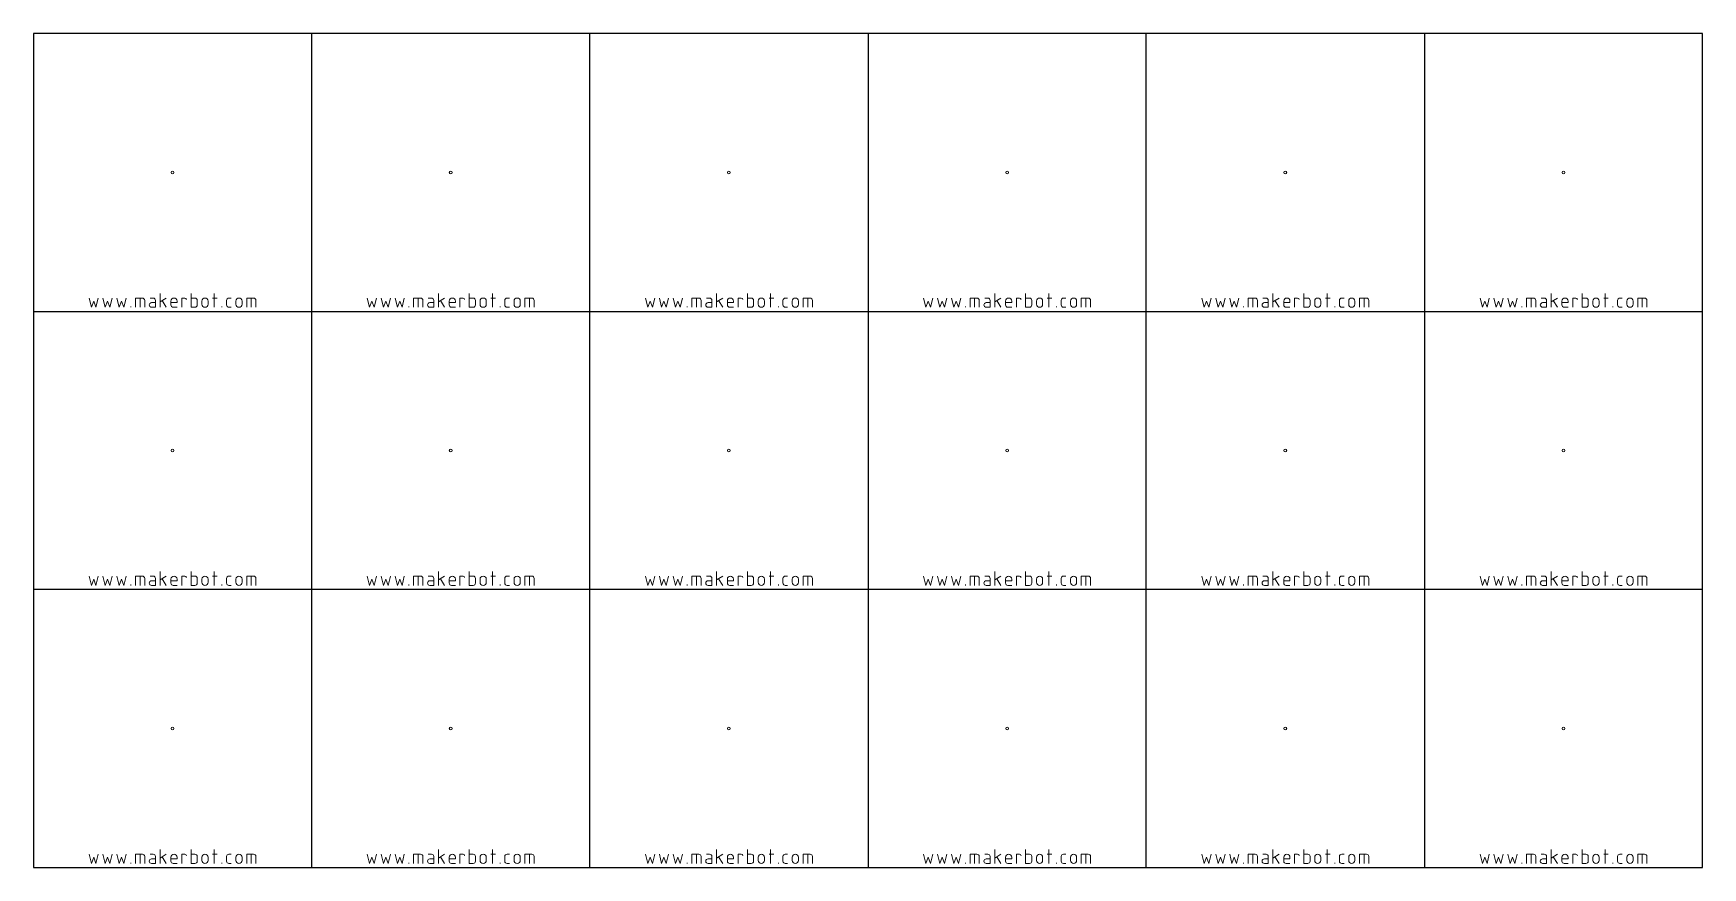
# Model space of a CAD drawing. Header units: millimetres. Extents: x 0 to 600, y 0 to 300.
import ezdxf

# ---------------------------------------------------------------- set-up
doc = ezdxf.new("R2010")
doc.units = ezdxf.units.MM
doc.layers.get('0').update_dxf_attribs({"linetype": 'CONTINUOUS', "lineweight": 25, "true_color": 0x000000})
doc.layers.add('Etch', color=4, linetype='CONTINUOUS', lineweight=0, true_color=0x00ffff)

msp = doc.modelspace()

# ---------------------------------------------------------------- linework, layer by layer
for p, q in [((600, 300), (0, 300)), ((0, 300), (0, 0)), ((100, 300), (100, 0)), ((200, 0), (200, 300)), ((300, 300), (300, 0)), ((400, 0), (400, 300)), ((500, 300), (500, 0)), ((600, 0), (600, 300)), ((0, 200), (600, 200)), ((600, 100), (0, 100)), ((0, 0), (600, 0))]:
    msp.add_line(p, q)
at = {"layer": 'Etch'}
for p, q in [((20, 204.83), (20.83, 201.5)), ((22.5, 201.5), (23.33, 204.83)), ((25, 204.83), (25.83, 201.5)), ((27.5, 201.5), (28.33, 204.83)), ((30, 204.83), (30.83, 201.5)), ((32.5, 201.5), (33.33, 204.83)), ((36.67, 201.5), (36.67, 204.83)), ((36.67, 204.83), (39.17, 204.83)), ((38.33, 204.83), (38.33, 201.5)), ((40, 204), (40, 201.5)), ((41.94, 204.83), (43.06, 204.83)), ((43.89, 204), (43.89, 201.5)), ((45.56, 206.5), (45.56, 201.5)), ((45.56, 203.44), (47.78, 204.83)), ((53.33, 201.5), (53.33, 204.83)), ((53.33, 204.83), (54.44, 204.83)), ((56.67, 206.5), (56.67, 201.5)), ((58.06, 204.83), (56.67, 204.83)), ((58.89, 202.33), (58.89, 204)), ((64.44, 204.83), (66.11, 204.83)), ((65, 206.5), (65, 201.5)), ((69.44, 204), (69.44, 202.33)), ((71.11, 204.83), (70.28, 204.83)), ((76.67, 201.5), (76.67, 204.83)), ((76.67, 204.83), (79.17, 204.83)), ((78.33, 204.83), (78.33, 201.5)), ((120, 204.83), (120.83, 201.5)), ((122.5, 201.5), (123.33, 204.83)), ((125, 204.83), (125.83, 201.5)), ((127.5, 201.5), (128.33, 204.83)), ((130, 204.83), (130.83, 201.5)), ((132.5, 201.5), (133.33, 204.83)), ((136.67, 201.5), (136.67, 204.83)), ((136.67, 204.83), (139.17, 204.83)), ((138.33, 204.83), (138.33, 201.5)), ((140, 204), (140, 201.5)), ((141.94, 204.83), (143.06, 204.83)), ((143.89, 204), (143.89, 201.5)), ((145.56, 206.5), (145.56, 201.5)), ((145.56, 203.44), (147.78, 204.83)), ((153.33, 201.5), (153.33, 204.83)), ((153.33, 204.83), (154.44, 204.83)), ((156.67, 206.5), (156.67, 201.5)), ((158.06, 204.83), (156.67, 204.83)), ((158.89, 202.33), (158.89, 204)), ((164.44, 204.83), (166.11, 204.83)), ((165, 206.5), (165, 201.5)), ((169.44, 204), (169.44, 202.33)), ((171.11, 204.83), (170.28, 204.83)), ((176.67, 201.5), (176.67, 204.83)), ((176.67, 204.83), (179.17, 204.83)), ((178.33, 204.83), (178.33, 201.5)), ((220, 204.83), (220.83, 201.5)), ((222.5, 201.5), (223.33, 204.83)), ((225, 204.83), (225.83, 201.5)), ((227.5, 201.5), (228.33, 204.83)), ((230, 204.83), (230.83, 201.5)), ((232.5, 201.5), (233.33, 204.83)), ((236.67, 201.5), (236.67, 204.83)), ((236.67, 204.83), (239.17, 204.83)), ((238.33, 204.83), (238.33, 201.5)), ((240, 204), (240, 201.5)), ((241.94, 204.83), (243.06, 204.83)), ((243.89, 204), (243.89, 201.5)), ((245.56, 206.5), (245.56, 201.5)), ((245.56, 203.44), (247.78, 204.83)), ((253.33, 201.5), (253.33, 204.83)), ((253.33, 204.83), (254.44, 204.83)), ((256.67, 206.5), (256.67, 201.5)), ((258.06, 204.83), (256.67, 204.83)), ((258.89, 202.33), (258.89, 204)), ((264.44, 204.83), (266.11, 204.83)), ((265, 206.5), (265, 201.5)), ((269.44, 204), (269.44, 202.33)), ((271.11, 204.83), (270.28, 204.83)), ((276.67, 201.5), (276.67, 204.83)), ((276.67, 204.83), (279.17, 204.83)), ((278.33, 204.83), (278.33, 201.5)), ((320, 204.83), (320.83, 201.5)), ((322.5, 201.5), (323.33, 204.83)), ((325, 204.83), (325.83, 201.5)), ((327.5, 201.5), (328.33, 204.83)), ((330, 204.83), (330.83, 201.5)), ((332.5, 201.5), (333.33, 204.83)), ((336.67, 201.5), (336.67, 204.83)), ((336.67, 204.83), (339.17, 204.83)), ((338.33, 204.83), (338.33, 201.5)), ((340, 204), (340, 201.5)), ((341.94, 204.83), (343.06, 204.83)), ((343.89, 204), (343.89, 201.5)), ((345.56, 206.5), (345.56, 201.5)), ((345.56, 203.44), (347.78, 204.83)), ((353.33, 201.5), (353.33, 204.83)), ((353.33, 204.83), (354.44, 204.83)), ((356.67, 206.5), (356.67, 201.5)), ((358.06, 204.83), (356.67, 204.83)), ((358.89, 202.33), (358.89, 204)), ((364.44, 204.83), (366.11, 204.83)), ((365, 206.5), (365, 201.5)), ((369.44, 204), (369.44, 202.33)), ((371.11, 204.83), (370.28, 204.83)), ((376.67, 201.5), (376.67, 204.83)), ((376.67, 204.83), (379.17, 204.83)), ((378.33, 204.83), (378.33, 201.5)), ((420, 204.83), (420.83, 201.5)), ((422.5, 201.5), (423.33, 204.83)), ((425, 204.83), (425.83, 201.5)), ((427.5, 201.5), (428.33, 204.83)), ((430, 204.83), (430.83, 201.5)), ((432.5, 201.5), (433.33, 204.83)), ((436.67, 201.5), (436.67, 204.83)), ((436.67, 204.83), (439.17, 204.83)), ((438.33, 204.83), (438.33, 201.5)), ((440, 204), (440, 201.5)), ((441.94, 204.83), (443.06, 204.83)), ((443.89, 204), (443.89, 201.5)), ((445.56, 206.5), (445.56, 201.5)), ((445.56, 203.44), (447.78, 204.83)), ((453.33, 201.5), (453.33, 204.83)), ((453.33, 204.83), (454.44, 204.83)), ((456.67, 206.5), (456.67, 201.5)), ((458.06, 204.83), (456.67, 204.83)), ((458.89, 202.33), (458.89, 204)), ((464.44, 204.83), (466.11, 204.83)), ((465, 206.5), (465, 201.5)), ((469.44, 204), (469.44, 202.33)), ((471.11, 204.83), (470.28, 204.83)), ((476.67, 201.5), (476.67, 204.83)), ((476.67, 204.83), (479.17, 204.83)), ((478.33, 204.83), (478.33, 201.5)), ((520, 204.83), (520.83, 201.5)), ((522.5, 201.5), (523.33, 204.83)), ((525, 204.83), (525.83, 201.5)), ((527.5, 201.5), (528.33, 204.83)), ((530, 204.83), (530.83, 201.5)), ((532.5, 201.5), (533.33, 204.83)), ((536.67, 201.5), (536.67, 204.83)), ((536.67, 204.83), (539.17, 204.83)), ((538.33, 204.83), (538.33, 201.5)), ((540, 204), (540, 201.5)), ((541.94, 204.83), (543.06, 204.83)), ((543.89, 204), (543.89, 201.5)), ((545.56, 206.5), (545.56, 201.5)), ((545.56, 203.44), (547.78, 204.83)), ((553.33, 201.5), (553.33, 204.83)), ((553.33, 204.83), (554.44, 204.83)), ((556.67, 206.5), (556.67, 201.5)), ((558.06, 204.83), (556.67, 204.83)), ((558.89, 202.33), (558.89, 204)), ((564.44, 204.83), (566.11, 204.83)), ((565, 206.5), (565, 201.5)), ((569.44, 204), (569.44, 202.33)), ((571.11, 204.83), (570.28, 204.83)), ((576.67, 201.5), (576.67, 204.83)), ((576.67, 204.83), (579.17, 204.83)), ((578.33, 204.83), (578.33, 201.5)), ((20.83, 201.5), (21.67, 203.72)), ((21.67, 203.72), (22.5, 201.5)), ((25.83, 201.5), (26.67, 203.72)), ((26.67, 203.72), (27.5, 201.5)), ((30.83, 201.5), (31.67, 203.72)), ((31.67, 203.72), (32.5, 201.5)), ((35, 201.5), (35, 201.78)), ((42.5, 203.17), (43.89, 203.17)), ((43.89, 201.5), (42.5, 201.5)), ((46.29, 203.9), (47.78, 201.5)), ((49.44, 203.72), (49.44, 202.33)), ((49.44, 203.17), (51.67, 203.17)), ((50.28, 201.5), (51.67, 201.5)), ((51.67, 203.17), (51.67, 203.72)), ((56.67, 201.5), (58.06, 201.5)), ((60.56, 203.72), (60.56, 202.61)), ((62.78, 202.61), (62.78, 203.72)), ((67.78, 201.5), (67.78, 201.78)), ((70.28, 201.5), (71.11, 201.5)), ((72.78, 203.72), (72.78, 202.61)), ((75, 202.61), (75, 203.72)), ((80, 204), (80, 201.5)), ((120.83, 201.5), (121.67, 203.72)), ((121.67, 203.72), (122.5, 201.5)), ((125.83, 201.5), (126.67, 203.72)), ((126.67, 203.72), (127.5, 201.5)), ((130.83, 201.5), (131.67, 203.72)), ((131.67, 203.72), (132.5, 201.5)), ((135, 201.5), (135, 201.78)), ((142.5, 203.17), (143.89, 203.17)), ((143.89, 201.5), (142.5, 201.5)), ((146.29, 203.9), (147.78, 201.5)), ((149.44, 203.72), (149.44, 202.33)), ((149.44, 203.17), (151.67, 203.17)), ((150.28, 201.5), (151.67, 201.5)), ((151.67, 203.17), (151.67, 203.72)), ((156.67, 201.5), (158.06, 201.5)), ((160.56, 203.72), (160.56, 202.61)), ((162.78, 202.61), (162.78, 203.72)), ((167.78, 201.5), (167.78, 201.78)), ((170.28, 201.5), (171.11, 201.5)), ((172.78, 203.72), (172.78, 202.61)), ((175, 202.61), (175, 203.72)), ((180, 204), (180, 201.5)), ((220.83, 201.5), (221.67, 203.72)), ((221.67, 203.72), (222.5, 201.5)), ((225.83, 201.5), (226.67, 203.72)), ((226.67, 203.72), (227.5, 201.5)), ((230.83, 201.5), (231.67, 203.72)), ((231.67, 203.72), (232.5, 201.5)), ((235, 201.5), (235, 201.78)), ((242.5, 203.17), (243.89, 203.17)), ((243.89, 201.5), (242.5, 201.5)), ((246.29, 203.9), (247.78, 201.5)), ((249.44, 203.72), (249.44, 202.33)), ((249.44, 203.17), (251.67, 203.17)), ((250.28, 201.5), (251.67, 201.5)), ((251.67, 203.17), (251.67, 203.72)), ((256.67, 201.5), (258.06, 201.5)), ((260.56, 203.72), (260.56, 202.61)), ((262.78, 202.61), (262.78, 203.72)), ((267.78, 201.5), (267.78, 201.78)), ((270.28, 201.5), (271.11, 201.5)), ((272.78, 203.72), (272.78, 202.61)), ((275, 202.61), (275, 203.72)), ((280, 204), (280, 201.5)), ((320.83, 201.5), (321.67, 203.72)), ((321.67, 203.72), (322.5, 201.5)), ((325.83, 201.5), (326.67, 203.72)), ((326.67, 203.72), (327.5, 201.5)), ((330.83, 201.5), (331.67, 203.72)), ((331.67, 203.72), (332.5, 201.5)), ((335, 201.5), (335, 201.78)), ((342.5, 203.17), (343.89, 203.17)), ((343.89, 201.5), (342.5, 201.5)), ((346.29, 203.9), (347.78, 201.5)), ((349.44, 203.72), (349.44, 202.33)), ((349.44, 203.17), (351.67, 203.17)), ((350.28, 201.5), (351.67, 201.5)), ((351.67, 203.17), (351.67, 203.72)), ((356.67, 201.5), (358.06, 201.5)), ((360.56, 203.72), (360.56, 202.61)), ((362.78, 202.61), (362.78, 203.72)), ((367.78, 201.5), (367.78, 201.78)), ((370.28, 201.5), (371.11, 201.5)), ((372.78, 203.72), (372.78, 202.61)), ((375, 202.61), (375, 203.72)), ((380, 204), (380, 201.5)), ((420.83, 201.5), (421.67, 203.72)), ((421.67, 203.72), (422.5, 201.5)), ((425.83, 201.5), (426.67, 203.72)), ((426.67, 203.72), (427.5, 201.5)), ((430.83, 201.5), (431.67, 203.72)), ((431.67, 203.72), (432.5, 201.5)), ((435, 201.5), (435, 201.78)), ((442.5, 203.17), (443.89, 203.17)), ((443.89, 201.5), (442.5, 201.5)), ((446.29, 203.9), (447.78, 201.5)), ((449.44, 203.72), (449.44, 202.33)), ((449.44, 203.17), (451.67, 203.17)), ((450.28, 201.5), (451.67, 201.5)), ((451.67, 203.17), (451.67, 203.72)), ((456.67, 201.5), (458.06, 201.5)), ((460.56, 203.72), (460.56, 202.61)), ((462.78, 202.61), (462.78, 203.72)), ((467.78, 201.5), (467.78, 201.78)), ((470.28, 201.5), (471.11, 201.5)), ((472.78, 203.72), (472.78, 202.61)), ((475, 202.61), (475, 203.72)), ((480, 204), (480, 201.5)), ((520.83, 201.5), (521.67, 203.72)), ((521.67, 203.72), (522.5, 201.5)), ((525.83, 201.5), (526.67, 203.72)), ((526.67, 203.72), (527.5, 201.5)), ((530.83, 201.5), (531.67, 203.72)), ((531.67, 203.72), (532.5, 201.5)), ((535, 201.5), (535, 201.78)), ((542.5, 203.17), (543.89, 203.17)), ((543.89, 201.5), (542.5, 201.5)), ((546.29, 203.9), (547.78, 201.5)), ((549.44, 203.72), (549.44, 202.33)), ((549.44, 203.17), (551.67, 203.17)), ((550.28, 201.5), (551.67, 201.5)), ((551.67, 203.17), (551.67, 203.72)), ((556.67, 201.5), (558.06, 201.5)), ((560.56, 203.72), (560.56, 202.61)), ((562.78, 202.61), (562.78, 203.72)), ((567.78, 201.5), (567.78, 201.78)), ((570.28, 201.5), (571.11, 201.5)), ((572.78, 203.72), (572.78, 202.61)), ((575, 202.61), (575, 203.72)), ((580, 204), (580, 201.5)), ((20, 104.83), (20.83, 101.5)), ((20.83, 101.5), (21.67, 103.72)), ((21.67, 103.72), (22.5, 101.5)), ((22.5, 101.5), (23.33, 104.83)), ((25, 104.83), (25.83, 101.5)), ((25.83, 101.5), (26.67, 103.72)), ((26.67, 103.72), (27.5, 101.5)), ((27.5, 101.5), (28.33, 104.83)), ((30, 104.83), (30.83, 101.5)), ((30.83, 101.5), (31.67, 103.72)), ((31.67, 103.72), (32.5, 101.5)), ((32.5, 101.5), (33.33, 104.83)), ((36.67, 101.5), (36.67, 104.83)), ((36.67, 104.83), (39.17, 104.83)), ((38.33, 104.83), (38.33, 101.5)), ((40, 104), (40, 101.5)), ((41.94, 104.83), (43.06, 104.83)), ((42.5, 103.17), (43.89, 103.17)), ((43.89, 104), (43.89, 101.5)), ((45.56, 106.5), (45.56, 101.5)), ((45.56, 103.44), (47.78, 104.83)), ((46.29, 103.9), (47.78, 101.5)), ((49.44, 103.72), (49.44, 102.33)), ((49.44, 103.17), (51.67, 103.17)), ((51.67, 103.17), (51.67, 103.72)), ((53.33, 101.5), (53.33, 104.83)), ((53.33, 104.83), (54.44, 104.83)), ((56.67, 106.5), (56.67, 101.5)), ((58.06, 104.83), (56.67, 104.83)), ((58.89, 102.33), (58.89, 104)), ((60.56, 103.72), (60.56, 102.61)), ((62.78, 102.61), (62.78, 103.72)), ((64.44, 104.83), (66.11, 104.83)), ((65, 106.5), (65, 101.5)), ((69.44, 104), (69.44, 102.33)), ((71.11, 104.83), (70.28, 104.83)), ((72.78, 103.72), (72.78, 102.61)), ((75, 102.61), (75, 103.72)), ((76.67, 101.5), (76.67, 104.83)), ((76.67, 104.83), (79.17, 104.83)), ((78.33, 104.83), (78.33, 101.5)), ((80, 104), (80, 101.5)), ((120, 104.83), (120.83, 101.5)), ((120.83, 101.5), (121.67, 103.72)), ((121.67, 103.72), (122.5, 101.5)), ((122.5, 101.5), (123.33, 104.83)), ((125, 104.83), (125.83, 101.5)), ((125.83, 101.5), (126.67, 103.72)), ((126.67, 103.72), (127.5, 101.5)), ((127.5, 101.5), (128.33, 104.83)), ((130, 104.83), (130.83, 101.5)), ((130.83, 101.5), (131.67, 103.72)), ((131.67, 103.72), (132.5, 101.5)), ((132.5, 101.5), (133.33, 104.83)), ((136.67, 101.5), (136.67, 104.83)), ((136.67, 104.83), (139.17, 104.83)), ((138.33, 104.83), (138.33, 101.5)), ((140, 104), (140, 101.5)), ((141.94, 104.83), (143.06, 104.83)), ((142.5, 103.17), (143.89, 103.17)), ((143.89, 104), (143.89, 101.5)), ((145.56, 106.5), (145.56, 101.5)), ((145.56, 103.44), (147.78, 104.83)), ((146.29, 103.9), (147.78, 101.5)), ((149.44, 103.72), (149.44, 102.33)), ((149.44, 103.17), (151.67, 103.17)), ((151.67, 103.17), (151.67, 103.72)), ((153.33, 101.5), (153.33, 104.83)), ((153.33, 104.83), (154.44, 104.83)), ((156.67, 106.5), (156.67, 101.5)), ((158.06, 104.83), (156.67, 104.83)), ((158.89, 102.33), (158.89, 104)), ((160.56, 103.72), (160.56, 102.61)), ((162.78, 102.61), (162.78, 103.72)), ((164.44, 104.83), (166.11, 104.83)), ((165, 106.5), (165, 101.5)), ((169.44, 104), (169.44, 102.33)), ((171.11, 104.83), (170.28, 104.83)), ((172.78, 103.72), (172.78, 102.61)), ((175, 102.61), (175, 103.72)), ((176.67, 101.5), (176.67, 104.83)), ((176.67, 104.83), (179.17, 104.83)), ((178.33, 104.83), (178.33, 101.5)), ((180, 104), (180, 101.5)), ((220, 104.83), (220.83, 101.5)), ((220.83, 101.5), (221.67, 103.72)), ((221.67, 103.72), (222.5, 101.5)), ((222.5, 101.5), (223.33, 104.83)), ((225, 104.83), (225.83, 101.5)), ((225.83, 101.5), (226.67, 103.72)), ((226.67, 103.72), (227.5, 101.5)), ((227.5, 101.5), (228.33, 104.83)), ((230, 104.83), (230.83, 101.5)), ((230.83, 101.5), (231.67, 103.72)), ((231.67, 103.72), (232.5, 101.5)), ((232.5, 101.5), (233.33, 104.83)), ((236.67, 101.5), (236.67, 104.83)), ((236.67, 104.83), (239.17, 104.83)), ((238.33, 104.83), (238.33, 101.5)), ((240, 104), (240, 101.5)), ((241.94, 104.83), (243.06, 104.83)), ((242.5, 103.17), (243.89, 103.17)), ((243.89, 104), (243.89, 101.5)), ((245.56, 106.5), (245.56, 101.5)), ((245.56, 103.44), (247.78, 104.83)), ((246.29, 103.9), (247.78, 101.5)), ((249.44, 103.72), (249.44, 102.33)), ((249.44, 103.17), (251.67, 103.17)), ((251.67, 103.17), (251.67, 103.72)), ((253.33, 101.5), (253.33, 104.83)), ((253.33, 104.83), (254.44, 104.83)), ((256.67, 106.5), (256.67, 101.5)), ((258.06, 104.83), (256.67, 104.83)), ((258.89, 102.33), (258.89, 104)), ((260.56, 103.72), (260.56, 102.61)), ((262.78, 102.61), (262.78, 103.72)), ((264.44, 104.83), (266.11, 104.83)), ((265, 106.5), (265, 101.5)), ((269.44, 104), (269.44, 102.33)), ((271.11, 104.83), (270.28, 104.83)), ((272.78, 103.72), (272.78, 102.61)), ((275, 102.61), (275, 103.72)), ((276.67, 101.5), (276.67, 104.83)), ((276.67, 104.83), (279.17, 104.83)), ((278.33, 104.83), (278.33, 101.5)), ((280, 104), (280, 101.5)), ((320, 104.83), (320.83, 101.5)), ((320.83, 101.5), (321.67, 103.72)), ((321.67, 103.72), (322.5, 101.5)), ((322.5, 101.5), (323.33, 104.83)), ((325, 104.83), (325.83, 101.5)), ((325.83, 101.5), (326.67, 103.72)), ((326.67, 103.72), (327.5, 101.5)), ((327.5, 101.5), (328.33, 104.83)), ((330, 104.83), (330.83, 101.5)), ((330.83, 101.5), (331.67, 103.72)), ((331.67, 103.72), (332.5, 101.5)), ((332.5, 101.5), (333.33, 104.83)), ((336.67, 101.5), (336.67, 104.83)), ((336.67, 104.83), (339.17, 104.83)), ((338.33, 104.83), (338.33, 101.5)), ((340, 104), (340, 101.5)), ((341.94, 104.83), (343.06, 104.83)), ((342.5, 103.17), (343.89, 103.17)), ((343.89, 104), (343.89, 101.5)), ((345.56, 106.5), (345.56, 101.5)), ((345.56, 103.44), (347.78, 104.83)), ((346.29, 103.9), (347.78, 101.5)), ((349.44, 103.72), (349.44, 102.33)), ((349.44, 103.17), (351.67, 103.17)), ((351.67, 103.17), (351.67, 103.72)), ((353.33, 101.5), (353.33, 104.83)), ((353.33, 104.83), (354.44, 104.83)), ((356.67, 106.5), (356.67, 101.5)), ((358.06, 104.83), (356.67, 104.83)), ((358.89, 102.33), (358.89, 104)), ((360.56, 103.72), (360.56, 102.61)), ((362.78, 102.61), (362.78, 103.72)), ((364.44, 104.83), (366.11, 104.83)), ((365, 106.5), (365, 101.5)), ((369.44, 104), (369.44, 102.33)), ((371.11, 104.83), (370.28, 104.83)), ((372.78, 103.72), (372.78, 102.61)), ((375, 102.61), (375, 103.72)), ((376.67, 101.5), (376.67, 104.83)), ((376.67, 104.83), (379.17, 104.83)), ((378.33, 104.83), (378.33, 101.5)), ((380, 104), (380, 101.5)), ((420, 104.83), (420.83, 101.5)), ((420.83, 101.5), (421.67, 103.72)), ((421.67, 103.72), (422.5, 101.5)), ((422.5, 101.5), (423.33, 104.83)), ((425, 104.83), (425.83, 101.5)), ((425.83, 101.5), (426.67, 103.72)), ((426.67, 103.72), (427.5, 101.5)), ((427.5, 101.5), (428.33, 104.83)), ((430, 104.83), (430.83, 101.5)), ((430.83, 101.5), (431.67, 103.72)), ((431.67, 103.72), (432.5, 101.5)), ((432.5, 101.5), (433.33, 104.83)), ((436.67, 101.5), (436.67, 104.83)), ((436.67, 104.83), (439.17, 104.83)), ((438.33, 104.83), (438.33, 101.5)), ((440, 104), (440, 101.5)), ((441.94, 104.83), (443.06, 104.83)), ((442.5, 103.17), (443.89, 103.17)), ((443.89, 104), (443.89, 101.5)), ((445.56, 106.5), (445.56, 101.5)), ((445.56, 103.44), (447.78, 104.83)), ((446.29, 103.9), (447.78, 101.5)), ((449.44, 103.72), (449.44, 102.33)), ((449.44, 103.17), (451.67, 103.17)), ((451.67, 103.17), (451.67, 103.72)), ((453.33, 101.5), (453.33, 104.83)), ((453.33, 104.83), (454.44, 104.83)), ((456.67, 106.5), (456.67, 101.5)), ((458.06, 104.83), (456.67, 104.83)), ((458.89, 102.33), (458.89, 104)), ((460.56, 103.72), (460.56, 102.61)), ((462.78, 102.61), (462.78, 103.72)), ((464.44, 104.83), (466.11, 104.83)), ((465, 106.5), (465, 101.5)), ((469.44, 104), (469.44, 102.33)), ((471.11, 104.83), (470.28, 104.83)), ((472.78, 103.72), (472.78, 102.61)), ((475, 102.61), (475, 103.72)), ((476.67, 101.5), (476.67, 104.83)), ((476.67, 104.83), (479.17, 104.83)), ((478.33, 104.83), (478.33, 101.5)), ((480, 104), (480, 101.5)), ((520, 104.83), (520.83, 101.5)), ((520.83, 101.5), (521.67, 103.72)), ((521.67, 103.72), (522.5, 101.5)), ((522.5, 101.5), (523.33, 104.83)), ((525, 104.83), (525.83, 101.5)), ((525.83, 101.5), (526.67, 103.72)), ((526.67, 103.72), (527.5, 101.5)), ((527.5, 101.5), (528.33, 104.83)), ((530, 104.83), (530.83, 101.5)), ((530.83, 101.5), (531.67, 103.72)), ((531.67, 103.72), (532.5, 101.5)), ((532.5, 101.5), (533.33, 104.83)), ((536.67, 101.5), (536.67, 104.83)), ((536.67, 104.83), (539.17, 104.83)), ((538.33, 104.83), (538.33, 101.5)), ((540, 104), (540, 101.5)), ((541.94, 104.83), (543.06, 104.83)), ((542.5, 103.17), (543.89, 103.17)), ((543.89, 104), (543.89, 101.5)), ((545.56, 106.5), (545.56, 101.5)), ((545.56, 103.44), (547.78, 104.83)), ((546.29, 103.9), (547.78, 101.5)), ((549.44, 103.72), (549.44, 102.33)), ((549.44, 103.17), (551.67, 103.17)), ((551.67, 103.17), (551.67, 103.72)), ((553.33, 101.5), (553.33, 104.83)), ((553.33, 104.83), (554.44, 104.83)), ((556.67, 106.5), (556.67, 101.5)), ((558.06, 104.83), (556.67, 104.83)), ((558.89, 102.33), (558.89, 104)), ((560.56, 103.72), (560.56, 102.61)), ((562.78, 102.61), (562.78, 103.72)), ((564.44, 104.83), (566.11, 104.83)), ((565, 106.5), (565, 101.5)), ((569.44, 104), (569.44, 102.33)), ((571.11, 104.83), (570.28, 104.83)), ((572.78, 103.72), (572.78, 102.61)), ((575, 102.61), (575, 103.72)), ((576.67, 101.5), (576.67, 104.83)), ((576.67, 104.83), (579.17, 104.83)), ((578.33, 104.83), (578.33, 101.5)), ((580, 104), (580, 101.5)), ((35, 101.5), (35, 101.78)), ((43.89, 101.5), (42.5, 101.5)), ((50.28, 101.5), (51.67, 101.5)), ((56.67, 101.5), (58.06, 101.5)), ((67.78, 101.5), (67.78, 101.78)), ((70.28, 101.5), (71.11, 101.5)), ((135, 101.5), (135, 101.78)), ((143.89, 101.5), (142.5, 101.5)), ((150.28, 101.5), (151.67, 101.5)), ((156.67, 101.5), (158.06, 101.5)), ((167.78, 101.5), (167.78, 101.78)), ((170.28, 101.5), (171.11, 101.5)), ((235, 101.5), (235, 101.78)), ((243.89, 101.5), (242.5, 101.5)), ((250.28, 101.5), (251.67, 101.5)), ((256.67, 101.5), (258.06, 101.5)), ((267.78, 101.5), (267.78, 101.78)), ((270.28, 101.5), (271.11, 101.5)), ((335, 101.5), (335, 101.78)), ((343.89, 101.5), (342.5, 101.5)), ((350.28, 101.5), (351.67, 101.5)), ((356.67, 101.5), (358.06, 101.5)), ((367.78, 101.5), (367.78, 101.78)), ((370.28, 101.5), (371.11, 101.5)), ((435, 101.5), (435, 101.78)), ((443.89, 101.5), (442.5, 101.5)), ((450.28, 101.5), (451.67, 101.5)), ((456.67, 101.5), (458.06, 101.5)), ((467.78, 101.5), (467.78, 101.78)), ((470.28, 101.5), (471.11, 101.5)), ((535, 101.5), (535, 101.78)), ((543.89, 101.5), (542.5, 101.5)), ((550.28, 101.5), (551.67, 101.5)), ((556.67, 101.5), (558.06, 101.5)), ((567.78, 101.5), (567.78, 101.78)), ((570.28, 101.5), (571.11, 101.5)), ((45.56, 6.5), (45.56, 1.5)), ((56.67, 6.5), (56.67, 1.5)), ((65, 6.5), (65, 1.5)), ((145.56, 6.5), (145.56, 1.5)), ((156.67, 6.5), (156.67, 1.5)), ((165, 6.5), (165, 1.5)), ((245.56, 6.5), (245.56, 1.5)), ((256.67, 6.5), (256.67, 1.5)), ((265, 6.5), (265, 1.5)), ((345.56, 6.5), (345.56, 1.5)), ((356.67, 6.5), (356.67, 1.5)), ((365, 6.5), (365, 1.5)), ((445.56, 6.5), (445.56, 1.5)), ((456.67, 6.5), (456.67, 1.5)), ((465, 6.5), (465, 1.5)), ((545.56, 6.5), (545.56, 1.5)), ((556.67, 6.5), (556.67, 1.5)), ((565, 6.5), (565, 1.5)), ((20, 4.83), (20.83, 1.5)), ((20.83, 1.5), (21.67, 3.72)), ((21.67, 3.72), (22.5, 1.5)), ((22.5, 1.5), (23.33, 4.83)), ((25, 4.83), (25.83, 1.5)), ((25.83, 1.5), (26.67, 3.72)), ((26.67, 3.72), (27.5, 1.5)), ((27.5, 1.5), (28.33, 4.83)), ((30, 4.83), (30.83, 1.5)), ((30.83, 1.5), (31.67, 3.72)), ((31.67, 3.72), (32.5, 1.5)), ((32.5, 1.5), (33.33, 4.83)), ((35, 1.5), (35, 1.78)), ((36.67, 1.5), (36.67, 4.83)), ((36.67, 4.83), (39.17, 4.83)), ((38.33, 4.83), (38.33, 1.5)), ((40, 4), (40, 1.5)), ((41.94, 4.83), (43.06, 4.83)), ((42.5, 3.17), (43.89, 3.17)), ((43.89, 1.5), (42.5, 1.5)), ((43.89, 4), (43.89, 1.5)), ((45.56, 3.44), (47.78, 4.83)), ((46.29, 3.9), (47.78, 1.5)), ((49.44, 3.72), (49.44, 2.33)), ((49.44, 3.17), (51.67, 3.17)), ((50.28, 1.5), (51.67, 1.5)), ((51.67, 3.17), (51.67, 3.72)), ((53.33, 1.5), (53.33, 4.83)), ((53.33, 4.83), (54.44, 4.83)), ((58.06, 4.83), (56.67, 4.83)), ((56.67, 1.5), (58.06, 1.5)), ((58.89, 2.33), (58.89, 4)), ((60.56, 3.72), (60.56, 2.61)), ((62.78, 2.61), (62.78, 3.72)), ((64.44, 4.83), (66.11, 4.83)), ((67.78, 1.5), (67.78, 1.78)), ((69.44, 4), (69.44, 2.33)), ((71.11, 4.83), (70.28, 4.83)), ((70.28, 1.5), (71.11, 1.5)), ((72.78, 3.72), (72.78, 2.61)), ((75, 2.61), (75, 3.72)), ((76.67, 1.5), (76.67, 4.83)), ((76.67, 4.83), (79.17, 4.83)), ((78.33, 4.83), (78.33, 1.5)), ((80, 4), (80, 1.5)), ((120, 4.83), (120.83, 1.5)), ((120.83, 1.5), (121.67, 3.72)), ((121.67, 3.72), (122.5, 1.5)), ((122.5, 1.5), (123.33, 4.83)), ((125, 4.83), (125.83, 1.5)), ((125.83, 1.5), (126.67, 3.72)), ((126.67, 3.72), (127.5, 1.5)), ((127.5, 1.5), (128.33, 4.83)), ((130, 4.83), (130.83, 1.5)), ((130.83, 1.5), (131.67, 3.72)), ((131.67, 3.72), (132.5, 1.5)), ((132.5, 1.5), (133.33, 4.83)), ((135, 1.5), (135, 1.78)), ((136.67, 1.5), (136.67, 4.83)), ((136.67, 4.83), (139.17, 4.83)), ((138.33, 4.83), (138.33, 1.5)), ((140, 4), (140, 1.5)), ((141.94, 4.83), (143.06, 4.83)), ((142.5, 3.17), (143.89, 3.17)), ((143.89, 1.5), (142.5, 1.5)), ((143.89, 4), (143.89, 1.5)), ((145.56, 3.44), (147.78, 4.83)), ((146.29, 3.9), (147.78, 1.5)), ((149.44, 3.72), (149.44, 2.33)), ((149.44, 3.17), (151.67, 3.17)), ((150.28, 1.5), (151.67, 1.5)), ((151.67, 3.17), (151.67, 3.72)), ((153.33, 1.5), (153.33, 4.83)), ((153.33, 4.83), (154.44, 4.83)), ((158.06, 4.83), (156.67, 4.83)), ((156.67, 1.5), (158.06, 1.5)), ((158.89, 2.33), (158.89, 4)), ((160.56, 3.72), (160.56, 2.61)), ((162.78, 2.61), (162.78, 3.72)), ((164.44, 4.83), (166.11, 4.83)), ((167.78, 1.5), (167.78, 1.78)), ((169.44, 4), (169.44, 2.33)), ((171.11, 4.83), (170.28, 4.83)), ((170.28, 1.5), (171.11, 1.5)), ((172.78, 3.72), (172.78, 2.61)), ((175, 2.61), (175, 3.72)), ((176.67, 1.5), (176.67, 4.83)), ((176.67, 4.83), (179.17, 4.83)), ((178.33, 4.83), (178.33, 1.5)), ((180, 4), (180, 1.5)), ((220, 4.83), (220.83, 1.5)), ((220.83, 1.5), (221.67, 3.72)), ((221.67, 3.72), (222.5, 1.5)), ((222.5, 1.5), (223.33, 4.83)), ((225, 4.83), (225.83, 1.5)), ((225.83, 1.5), (226.67, 3.72)), ((226.67, 3.72), (227.5, 1.5)), ((227.5, 1.5), (228.33, 4.83)), ((230, 4.83), (230.83, 1.5)), ((230.83, 1.5), (231.67, 3.72)), ((231.67, 3.72), (232.5, 1.5)), ((232.5, 1.5), (233.33, 4.83)), ((235, 1.5), (235, 1.78)), ((236.67, 1.5), (236.67, 4.83)), ((236.67, 4.83), (239.17, 4.83)), ((238.33, 4.83), (238.33, 1.5)), ((240, 4), (240, 1.5)), ((241.94, 4.83), (243.06, 4.83)), ((242.5, 3.17), (243.89, 3.17)), ((243.89, 1.5), (242.5, 1.5)), ((243.89, 4), (243.89, 1.5)), ((245.56, 3.44), (247.78, 4.83)), ((246.29, 3.9), (247.78, 1.5)), ((249.44, 3.72), (249.44, 2.33)), ((249.44, 3.17), (251.67, 3.17)), ((250.28, 1.5), (251.67, 1.5)), ((251.67, 3.17), (251.67, 3.72)), ((253.33, 1.5), (253.33, 4.83)), ((253.33, 4.83), (254.44, 4.83)), ((258.06, 4.83), (256.67, 4.83)), ((256.67, 1.5), (258.06, 1.5)), ((258.89, 2.33), (258.89, 4)), ((260.56, 3.72), (260.56, 2.61)), ((262.78, 2.61), (262.78, 3.72)), ((264.44, 4.83), (266.11, 4.83)), ((267.78, 1.5), (267.78, 1.78)), ((269.44, 4), (269.44, 2.33)), ((271.11, 4.83), (270.28, 4.83)), ((270.28, 1.5), (271.11, 1.5)), ((272.78, 3.72), (272.78, 2.61)), ((275, 2.61), (275, 3.72)), ((276.67, 1.5), (276.67, 4.83)), ((276.67, 4.83), (279.17, 4.83)), ((278.33, 4.83), (278.33, 1.5)), ((280, 4), (280, 1.5)), ((320, 4.83), (320.83, 1.5)), ((320.83, 1.5), (321.67, 3.72)), ((321.67, 3.72), (322.5, 1.5)), ((322.5, 1.5), (323.33, 4.83)), ((325, 4.83), (325.83, 1.5)), ((325.83, 1.5), (326.67, 3.72)), ((326.67, 3.72), (327.5, 1.5)), ((327.5, 1.5), (328.33, 4.83)), ((330, 4.83), (330.83, 1.5)), ((330.83, 1.5), (331.67, 3.72)), ((331.67, 3.72), (332.5, 1.5)), ((332.5, 1.5), (333.33, 4.83)), ((335, 1.5), (335, 1.78)), ((336.67, 1.5), (336.67, 4.83)), ((336.67, 4.83), (339.17, 4.83)), ((338.33, 4.83), (338.33, 1.5)), ((340, 4), (340, 1.5)), ((341.94, 4.83), (343.06, 4.83)), ((342.5, 3.17), (343.89, 3.17)), ((343.89, 1.5), (342.5, 1.5)), ((343.89, 4), (343.89, 1.5)), ((345.56, 3.44), (347.78, 4.83)), ((346.29, 3.9), (347.78, 1.5)), ((349.44, 3.72), (349.44, 2.33)), ((349.44, 3.17), (351.67, 3.17)), ((350.28, 1.5), (351.67, 1.5)), ((351.67, 3.17), (351.67, 3.72)), ((353.33, 1.5), (353.33, 4.83)), ((353.33, 4.83), (354.44, 4.83)), ((358.06, 4.83), (356.67, 4.83)), ((356.67, 1.5), (358.06, 1.5)), ((358.89, 2.33), (358.89, 4)), ((360.56, 3.72), (360.56, 2.61)), ((362.78, 2.61), (362.78, 3.72)), ((364.44, 4.83), (366.11, 4.83)), ((367.78, 1.5), (367.78, 1.78)), ((369.44, 4), (369.44, 2.33)), ((371.11, 4.83), (370.28, 4.83)), ((370.28, 1.5), (371.11, 1.5)), ((372.78, 3.72), (372.78, 2.61)), ((375, 2.61), (375, 3.72)), ((376.67, 1.5), (376.67, 4.83)), ((376.67, 4.83), (379.17, 4.83)), ((378.33, 4.83), (378.33, 1.5)), ((380, 4), (380, 1.5)), ((420, 4.83), (420.83, 1.5)), ((420.83, 1.5), (421.67, 3.72)), ((421.67, 3.72), (422.5, 1.5)), ((422.5, 1.5), (423.33, 4.83)), ((425, 4.83), (425.83, 1.5)), ((425.83, 1.5), (426.67, 3.72)), ((426.67, 3.72), (427.5, 1.5)), ((427.5, 1.5), (428.33, 4.83)), ((430, 4.83), (430.83, 1.5)), ((430.83, 1.5), (431.67, 3.72)), ((431.67, 3.72), (432.5, 1.5)), ((432.5, 1.5), (433.33, 4.83)), ((435, 1.5), (435, 1.78)), ((436.67, 1.5), (436.67, 4.83)), ((436.67, 4.83), (439.17, 4.83)), ((438.33, 4.83), (438.33, 1.5)), ((440, 4), (440, 1.5)), ((441.94, 4.83), (443.06, 4.83)), ((442.5, 3.17), (443.89, 3.17)), ((443.89, 1.5), (442.5, 1.5)), ((443.89, 4), (443.89, 1.5)), ((445.56, 3.44), (447.78, 4.83)), ((446.29, 3.9), (447.78, 1.5)), ((449.44, 3.72), (449.44, 2.33)), ((449.44, 3.17), (451.67, 3.17)), ((450.28, 1.5), (451.67, 1.5)), ((451.67, 3.17), (451.67, 3.72)), ((453.33, 1.5), (453.33, 4.83)), ((453.33, 4.83), (454.44, 4.83)), ((458.06, 4.83), (456.67, 4.83)), ((456.67, 1.5), (458.06, 1.5)), ((458.89, 2.33), (458.89, 4)), ((460.56, 3.72), (460.56, 2.61)), ((462.78, 2.61), (462.78, 3.72)), ((464.44, 4.83), (466.11, 4.83)), ((467.78, 1.5), (467.78, 1.78)), ((469.44, 4), (469.44, 2.33)), ((471.11, 4.83), (470.28, 4.83)), ((470.28, 1.5), (471.11, 1.5)), ((472.78, 3.72), (472.78, 2.61)), ((475, 2.61), (475, 3.72)), ((476.67, 1.5), (476.67, 4.83)), ((476.67, 4.83), (479.17, 4.83)), ((478.33, 4.83), (478.33, 1.5)), ((480, 4), (480, 1.5)), ((520, 4.83), (520.83, 1.5)), ((520.83, 1.5), (521.67, 3.72)), ((521.67, 3.72), (522.5, 1.5)), ((522.5, 1.5), (523.33, 4.83)), ((525, 4.83), (525.83, 1.5)), ((525.83, 1.5), (526.67, 3.72)), ((526.67, 3.72), (527.5, 1.5)), ((527.5, 1.5), (528.33, 4.83)), ((530, 4.83), (530.83, 1.5)), ((530.83, 1.5), (531.67, 3.72)), ((531.67, 3.72), (532.5, 1.5)), ((532.5, 1.5), (533.33, 4.83)), ((535, 1.5), (535, 1.78)), ((536.67, 1.5), (536.67, 4.83)), ((536.67, 4.83), (539.17, 4.83)), ((538.33, 4.83), (538.33, 1.5)), ((540, 4), (540, 1.5)), ((541.94, 4.83), (543.06, 4.83)), ((542.5, 3.17), (543.89, 3.17)), ((543.89, 1.5), (542.5, 1.5)), ((543.89, 4), (543.89, 1.5)), ((545.56, 3.44), (547.78, 4.83)), ((546.29, 3.9), (547.78, 1.5)), ((549.44, 3.72), (549.44, 2.33)), ((549.44, 3.17), (551.67, 3.17)), ((550.28, 1.5), (551.67, 1.5)), ((551.67, 3.17), (551.67, 3.72)), ((553.33, 1.5), (553.33, 4.83)), ((553.33, 4.83), (554.44, 4.83)), ((558.06, 4.83), (556.67, 4.83)), ((556.67, 1.5), (558.06, 1.5)), ((558.89, 2.33), (558.89, 4)), ((560.56, 3.72), (560.56, 2.61)), ((562.78, 2.61), (562.78, 3.72)), ((564.44, 4.83), (566.11, 4.83)), ((567.78, 1.5), (567.78, 1.78)), ((569.44, 4), (569.44, 2.33)), ((571.11, 4.83), (570.28, 4.83)), ((570.28, 1.5), (571.11, 1.5)), ((572.78, 3.72), (572.78, 2.61)), ((575, 2.61), (575, 3.72)), ((576.67, 1.5), (576.67, 4.83)), ((576.67, 4.83), (579.17, 4.83)), ((578.33, 4.83), (578.33, 1.5)), ((580, 4), (580, 1.5))]:
    msp.add_line(p, q, dxfattribs=at)
for centre in [(50, 250), (150, 250), (250, 250), (350, 250), (450, 250), (550, 250), (50, 150), (150, 150), (250, 150), (350, 150), (450, 150), (550, 150), (50, 50), (150, 50), (250, 50), (350, 50), (450, 50), (550, 50)]:
    msp.add_circle(centre, 0.5, dxfattribs=at)
for centre, radius, start, end in [((39.17, 204), 0.833, 0, 90), ((43.06, 204), 0.833, 0, 90), ((50.56, 203.72), 1.11, 0, 180), ((54.44, 204.28), 0.556, 0, 90), ((58.06, 204), 0.833, 0, 90), ((61.67, 203.72), 1.11, 0, 180), ((70.28, 204), 0.833, 90, 180), ((73.89, 203.72), 1.11, 0, 180), ((79.17, 204), 0.833, 0, 90), ((139.17, 204), 0.833, 0, 90), ((143.06, 204), 0.833, 0, 90), ((150.56, 203.72), 1.11, 0, 180), ((154.44, 204.28), 0.556, 0, 90), ((158.06, 204), 0.833, 0, 90), ((161.67, 203.72), 1.11, 0, 180), ((170.28, 204), 0.833, 90, 180), ((173.89, 203.72), 1.11, 0, 180), ((179.17, 204), 0.833, 0, 90), ((239.17, 204), 0.833, 0, 90), ((243.06, 204), 0.833, 0, 90), ((250.56, 203.72), 1.11, 0, 180), ((254.44, 204.28), 0.556, 0, 90), ((258.06, 204), 0.833, 0, 90), ((261.67, 203.72), 1.11, 0, 180), ((270.28, 204), 0.833, 90, 180), ((273.89, 203.72), 1.11, 0, 180), ((279.17, 204), 0.833, 0, 90), ((339.17, 204), 0.833, 0, 90), ((343.06, 204), 0.833, 0, 90), ((350.56, 203.72), 1.11, 0, 180), ((354.44, 204.28), 0.556, 0, 90), ((358.06, 204), 0.833, 0, 90), ((361.67, 203.72), 1.11, 0, 180), ((370.28, 204), 0.833, 90, 180), ((373.89, 203.72), 1.11, 0, 180), ((379.17, 204), 0.833, 0, 90), ((439.17, 204), 0.833, 0, 90), ((443.06, 204), 0.833, 0, 90), ((450.56, 203.72), 1.11, 0, 180), ((454.44, 204.28), 0.556, 0, 90), ((458.06, 204), 0.833, 0, 90), ((461.67, 203.72), 1.11, 0, 180), ((470.28, 204), 0.833, 90, 180), ((473.89, 203.72), 1.11, 0, 180), ((479.17, 204), 0.833, 0, 90), ((539.17, 204), 0.833, 0, 90), ((543.06, 204), 0.833, 0, 90), ((550.56, 203.72), 1.11, 0, 180), ((554.44, 204.28), 0.556, 0, 90), ((558.06, 204), 0.833, 0, 90), ((561.67, 203.72), 1.11, 0, 180), ((570.28, 204), 0.833, 90, 180), ((573.89, 203.72), 1.11, 0, 180), ((579.17, 204), 0.833, 0, 90), ((42.5, 202.33), 0.833, 90, 270), ((50.28, 202.33), 0.833, 180, 270), ((58.06, 202.33), 0.833, 270, 0), ((61.67, 202.61), 1.11, 180, 0), ((70.28, 202.33), 0.833, 180, 270), ((73.89, 202.61), 1.11, 180, 0), ((142.5, 202.33), 0.833, 90, 270), ((150.28, 202.33), 0.833, 180, 270), ((158.06, 202.33), 0.833, 270, 0), ((161.67, 202.61), 1.11, 180, 0), ((170.28, 202.33), 0.833, 180, 270), ((173.89, 202.61), 1.11, 180, 0), ((242.5, 202.33), 0.833, 90, 270), ((250.28, 202.33), 0.833, 180, 270), ((258.06, 202.33), 0.833, 270, 0), ((261.67, 202.61), 1.11, 180, 0), ((270.28, 202.33), 0.833, 180, 270), ((273.89, 202.61), 1.11, 180, 0), ((342.5, 202.33), 0.833, 90, 270), ((350.28, 202.33), 0.833, 180, 270), ((358.06, 202.33), 0.833, 270, 0), ((361.67, 202.61), 1.11, 180, 0), ((370.28, 202.33), 0.833, 180, 270), ((373.89, 202.61), 1.11, 180, 0), ((442.5, 202.33), 0.833, 90, 270), ((450.28, 202.33), 0.833, 180, 270), ((458.06, 202.33), 0.833, 270, 0), ((461.67, 202.61), 1.11, 180, 0), ((470.28, 202.33), 0.833, 180, 270), ((473.89, 202.61), 1.11, 180, 0), ((542.5, 202.33), 0.833, 90, 270), ((550.28, 202.33), 0.833, 180, 270), ((558.06, 202.33), 0.833, 270, 0), ((561.67, 202.61), 1.11, 180, 0), ((570.28, 202.33), 0.833, 180, 270), ((573.89, 202.61), 1.11, 180, 0), ((39.17, 104), 0.833, 0, 90), ((42.5, 102.33), 0.833, 90, 270), ((43.06, 104), 0.833, 0, 90), ((50.56, 103.72), 1.11, 0, 180), ((50.28, 102.33), 0.833, 180, 270), ((54.44, 104.28), 0.556, 0, 90), ((58.06, 104), 0.833, 0, 90), ((58.06, 102.33), 0.833, 270, 0), ((61.67, 103.72), 1.11, 0, 180), ((61.67, 102.61), 1.11, 180, 0), ((70.28, 104), 0.833, 90, 180), ((70.28, 102.33), 0.833, 180, 270), ((73.89, 103.72), 1.11, 0, 180), ((73.89, 102.61), 1.11, 180, 0), ((79.17, 104), 0.833, 0, 90), ((139.17, 104), 0.833, 0, 90), ((142.5, 102.33), 0.833, 90, 270), ((143.06, 104), 0.833, 0, 90), ((150.56, 103.72), 1.11, 0, 180), ((150.28, 102.33), 0.833, 180, 270), ((154.44, 104.28), 0.556, 0, 90), ((158.06, 104), 0.833, 0, 90), ((158.06, 102.33), 0.833, 270, 0), ((161.67, 103.72), 1.11, 0, 180), ((161.67, 102.61), 1.11, 180, 0), ((170.28, 104), 0.833, 90, 180), ((170.28, 102.33), 0.833, 180, 270), ((173.89, 103.72), 1.11, 0, 180), ((173.89, 102.61), 1.11, 180, 0), ((179.17, 104), 0.833, 0, 90), ((239.17, 104), 0.833, 0, 90), ((242.5, 102.33), 0.833, 90, 270), ((243.06, 104), 0.833, 0, 90), ((250.56, 103.72), 1.11, 0, 180), ((250.28, 102.33), 0.833, 180, 270), ((254.44, 104.28), 0.556, 0, 90), ((258.06, 104), 0.833, 0, 90), ((258.06, 102.33), 0.833, 270, 0), ((261.67, 103.72), 1.11, 0, 180), ((261.67, 102.61), 1.11, 180, 0), ((270.28, 104), 0.833, 90, 180), ((270.28, 102.33), 0.833, 180, 270), ((273.89, 103.72), 1.11, 0, 180), ((273.89, 102.61), 1.11, 180, 0), ((279.17, 104), 0.833, 0, 90), ((339.17, 104), 0.833, 0, 90), ((342.5, 102.33), 0.833, 90, 270), ((343.06, 104), 0.833, 0, 90), ((350.56, 103.72), 1.11, 0, 180), ((350.28, 102.33), 0.833, 180, 270), ((354.44, 104.28), 0.556, 0, 90), ((358.06, 104), 0.833, 0, 90), ((358.06, 102.33), 0.833, 270, 0), ((361.67, 103.72), 1.11, 0, 180), ((361.67, 102.61), 1.11, 180, 0), ((370.28, 104), 0.833, 90, 180), ((370.28, 102.33), 0.833, 180, 270), ((373.89, 103.72), 1.11, 0, 180), ((373.89, 102.61), 1.11, 180, 0), ((379.17, 104), 0.833, 0, 90), ((439.17, 104), 0.833, 0, 90), ((442.5, 102.33), 0.833, 90, 270), ((443.06, 104), 0.833, 0, 90), ((450.56, 103.72), 1.11, 0, 180), ((450.28, 102.33), 0.833, 180, 270), ((454.44, 104.28), 0.556, 0, 90), ((458.06, 104), 0.833, 0, 90), ((458.06, 102.33), 0.833, 270, 0), ((461.67, 103.72), 1.11, 0, 180), ((461.67, 102.61), 1.11, 180, 0), ((470.28, 104), 0.833, 90, 180), ((470.28, 102.33), 0.833, 180, 270), ((473.89, 103.72), 1.11, 0, 180), ((473.89, 102.61), 1.11, 180, 0), ((479.17, 104), 0.833, 0, 90), ((539.17, 104), 0.833, 0, 90), ((542.5, 102.33), 0.833, 90, 270), ((543.06, 104), 0.833, 0, 90), ((550.56, 103.72), 1.11, 0, 180), ((550.28, 102.33), 0.833, 180, 270), ((554.44, 104.28), 0.556, 0, 90), ((558.06, 104), 0.833, 0, 90), ((558.06, 102.33), 0.833, 270, 0), ((561.67, 103.72), 1.11, 0, 180), ((561.67, 102.61), 1.11, 180, 0), ((570.28, 104), 0.833, 90, 180), ((570.28, 102.33), 0.833, 180, 270), ((573.89, 103.72), 1.11, 0, 180), ((573.89, 102.61), 1.11, 180, 0), ((579.17, 104), 0.833, 0, 90), ((39.17, 4), 0.833, 0, 90), ((42.5, 2.33), 0.833, 90, 270), ((43.06, 4), 0.833, 0, 90), ((50.56, 3.72), 1.11, 0, 180), ((50.28, 2.33), 0.833, 180, 270), ((54.44, 4.28), 0.556, 0, 90), ((58.06, 4), 0.833, 0, 90), ((58.06, 2.33), 0.833, 270, 0), ((61.67, 3.72), 1.11, 0, 180), ((61.67, 2.61), 1.11, 180, 0), ((70.28, 4), 0.833, 90, 180), ((70.28, 2.33), 0.833, 180, 270), ((73.89, 3.72), 1.11, 0, 180), ((73.89, 2.61), 1.11, 180, 0), ((79.17, 4), 0.833, 0, 90), ((139.17, 4), 0.833, 0, 90), ((142.5, 2.33), 0.833, 90, 270), ((143.06, 4), 0.833, 0, 90), ((150.56, 3.72), 1.11, 0, 180), ((150.28, 2.33), 0.833, 180, 270), ((154.44, 4.28), 0.556, 0, 90), ((158.06, 4), 0.833, 0, 90), ((158.06, 2.33), 0.833, 270, 0), ((161.67, 3.72), 1.11, 0, 180), ((161.67, 2.61), 1.11, 180, 0), ((170.28, 4), 0.833, 90, 180), ((170.28, 2.33), 0.833, 180, 270), ((173.89, 3.72), 1.11, 0, 180), ((173.89, 2.61), 1.11, 180, 0), ((179.17, 4), 0.833, 0, 90), ((239.17, 4), 0.833, 0, 90), ((242.5, 2.33), 0.833, 90, 270), ((243.06, 4), 0.833, 0, 90), ((250.56, 3.72), 1.11, 0, 180), ((250.28, 2.33), 0.833, 180, 270), ((254.44, 4.28), 0.556, 0, 90), ((258.06, 4), 0.833, 0, 90), ((258.06, 2.33), 0.833, 270, 0), ((261.67, 3.72), 1.11, 0, 180), ((261.67, 2.61), 1.11, 180, 0), ((270.28, 4), 0.833, 90, 180), ((270.28, 2.33), 0.833, 180, 270), ((273.89, 3.72), 1.11, 0, 180), ((273.89, 2.61), 1.11, 180, 0), ((279.17, 4), 0.833, 0, 90), ((339.17, 4), 0.833, 0, 90), ((342.5, 2.33), 0.833, 90, 270), ((343.06, 4), 0.833, 0, 90), ((350.56, 3.72), 1.11, 0, 180), ((350.28, 2.33), 0.833, 180, 270), ((354.44, 4.28), 0.556, 0, 90), ((358.06, 4), 0.833, 0, 90), ((358.06, 2.33), 0.833, 270, 0), ((361.67, 3.72), 1.11, 0, 180), ((361.67, 2.61), 1.11, 180, 0), ((370.28, 4), 0.833, 90, 180), ((370.28, 2.33), 0.833, 180, 270), ((373.89, 3.72), 1.11, 0, 180), ((373.89, 2.61), 1.11, 180, 0), ((379.17, 4), 0.833, 0, 90), ((439.17, 4), 0.833, 0, 90), ((442.5, 2.33), 0.833, 90, 270), ((443.06, 4), 0.833, 0, 90), ((450.56, 3.72), 1.11, 0, 180), ((450.28, 2.33), 0.833, 180, 270), ((454.44, 4.28), 0.556, 0, 90), ((458.06, 4), 0.833, 0, 90), ((458.06, 2.33), 0.833, 270, 0), ((461.67, 3.72), 1.11, 0, 180), ((461.67, 2.61), 1.11, 180, 0), ((470.28, 4), 0.833, 90, 180), ((470.28, 2.33), 0.833, 180, 270), ((473.89, 3.72), 1.11, 0, 180), ((473.89, 2.61), 1.11, 180, 0), ((479.17, 4), 0.833, 0, 90), ((539.17, 4), 0.833, 0, 90), ((542.5, 2.33), 0.833, 90, 270), ((543.06, 4), 0.833, 0, 90), ((550.56, 3.72), 1.11, 0, 180), ((550.28, 2.33), 0.833, 180, 270), ((554.44, 4.28), 0.556, 0, 90), ((558.06, 4), 0.833, 0, 90), ((558.06, 2.33), 0.833, 270, 0), ((561.67, 3.72), 1.11, 0, 180), ((561.67, 2.61), 1.11, 180, 0), ((570.28, 4), 0.833, 90, 180), ((570.28, 2.33), 0.833, 180, 270), ((573.89, 3.72), 1.11, 0, 180), ((573.89, 2.61), 1.11, 180, 0), ((579.17, 4), 0.833, 0, 90)]:
    msp.add_arc(centre, radius, start, end, dxfattribs=at)

doc.saveas('drawing.dxf')
